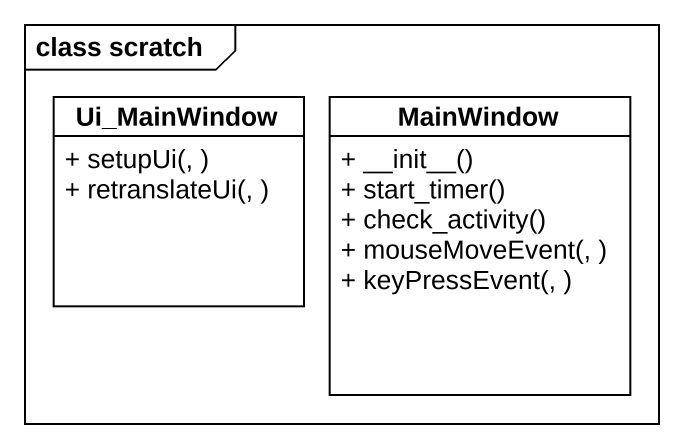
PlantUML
@startuml
mainframe class scratch
hide circle
hide empty members
skinparam classAttributeIconSize 0
class Ui_MainWindow {
  + setupUi(, )
  + retranslateUi(, )
}
class MainWindow {
  + ~__init~__()
  + start_timer()
  + check_activity()
  + mouseMoveEvent(, )
  + keyPressEvent(, )
}
@enduml
